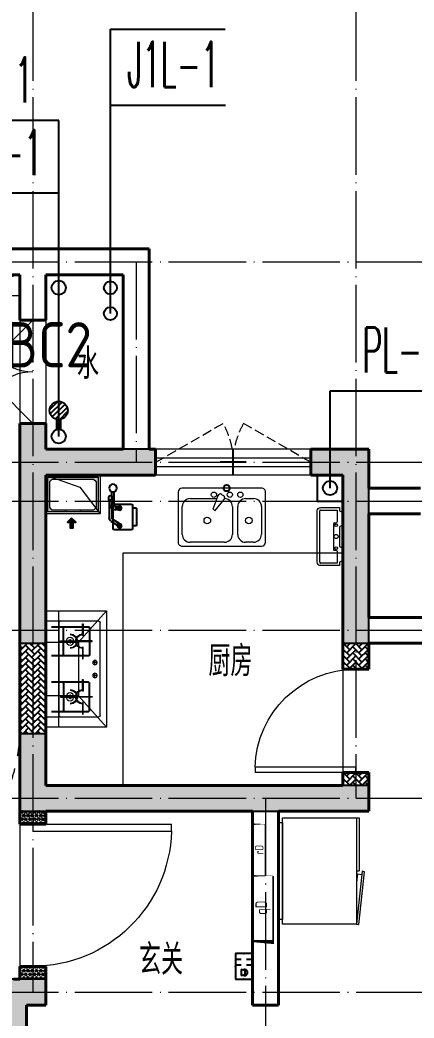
# Model space of a CAD drawing. Extents: x 27938 to 650306, y -92720 to 1524912.
# Drawn here: x 287117 to 290167, y 447732 to 455454 of the extents above; entities that cross this region are included whole.
import ezdxf
from ezdxf.enums import TextEntityAlignment as Align

# ---------------------------------------------------------------- set-up
doc = ezdxf.new("R2010")
doc.units = 0
doc.header["$LTSCALE"] = 1000
doc.header["$MEASUREMENT"] = 0
doc.linetypes.add('DASH', pattern=[0.35, 0.25, -0.1])
doc.linetypes.add('DOTE', pattern=[2.4200000000000004, 2, -0.2, 0.02, -0.2])
for name, color, linetype in [('AH-FURNITURE', 1, 'Continuous'), ('COLUMN', 9, 'Continuous'), ('DIM_不分区消火栓', 3, 'Continuous'), ('DIM_管井排水', 3, 'Continuous'), ('DIM_给水', 3, 'Continuous'), ('DIM_餐饮排水', 3, 'Continuous'), ('EQUIP-安防', 3, 'Continuous'), ('EQUIP_地漏', 7, 'Continuous'), ('EQUIP_污水', 7, 'Continuous'), ('IP-bath&kitchen-JOHNSON', 4, 'Continuous'), ('PIPE-管井排水', 210, 'GF'), ('PUB_TEXT', 4, 'Continuous'), ('TEXT_灭火器', 7, 'Continuous'), ('VPIPE-不分区消火栓', 1, 'X'), ('VPIPE-管井排水', 210, 'GF'), ('VPIPE-给水', 3, 'TG_J'), ('VPIPE-给水中', 72, 'J2'), ('VPIPE-餐饮排水', 41, 'P'), ('保温', 6, 'Continuous'), ('建筑-排气道', 9, 'Continuous'), ('机电标识类', 1, 'Continuous')]:
    doc.layers.add(name, color=color, linetype=linetype)
for name, color, linetype, lineweight in [('DOTE', 19, 'DOTE', 9), ('EQUIP-消防', 3, 'Continuous', 20), ('EQUIP_消火栓', 242, 'Continuous', 18), ('LVTRY', 1, 'Continuous', 13), ('PUB_HATCH', 8, 'Continuous', 9), ('STAIR', 2, 'Continuous', 18), ('WALL', 9, 'Continuous', 40), ('WINDOW', 8, 'Continuous', 15), ('平面-空调室内机', 176, 'Continuous', 9), ('平面-空调预留孔', 173, 'Continuous', 15), ('空调', 76, 'Continuous', 13), ('立面-洞口示意', 152, 'Continuous', 13)]:
    doc.layers.add(name, color=color, linetype=linetype, lineweight=lineweight)
doc.styles.add('_TEL_DIM', font='SIMPLEX', dxfattribs={"width": 0.8, "height": 3.5, "bigfont": 'HZTXT'})
doc.styles.add('_TWT_SERIAL', font='simplex.shx', dxfattribs={"width": 0.6, "oblique": 10, "height": 3, "bigfont": 'aadri.shx'})
doc.styles.add('DIM_FONT', font='SIMPLEX.shx', dxfattribs={"width": 0.56})
doc.styles.get("Standard").update_dxf_attribs({"font": 'gbenor.shx', "bigfont": 'gbcbig.shx'})
doc.styles.add('TG_LINETYPE', font='SIMPLEX', dxfattribs={"width": 0.8, "height": 3, "bigfont": 'HZTXT'})
doc.styles.add('房间名称', font='TSSDENG', dxfattribs={"width": 0.8, "bigfont": 'HZTXT'})
doc.linetypes.add('GF', pattern='A,3,-0.2,["GF",Standard,S=0.25,R=0,X=-0.1,Y=-0.115],-0.35', length=3.55)
doc.linetypes.add('J2', pattern='A,3,-0.2,["J2",Standard,S=0.25,R=0,X=-0.1,Y=-0.115],-0.35', length=3.55)
doc.linetypes.add('P', pattern='A,3,-0.2,["P",Standard,S=0.25,R=0,X=-0.1,Y=-0.115],-0.2', length=3.4)
doc.linetypes.add('TG_J', pattern='A,2,-0.22,["J",TG_LINETYPE,S=0.1,R=0,X=-0.18,Y=-0.15],0', length=2.22)
doc.linetypes.add('X', pattern='A,3,-0.2,["X",Standard,S=0.25,R=0,X=-0.1,Y=-0.115],-0.25', length=3.45)

# ---------------------------------------------------------------- blocks, each defined once
blk = doc.blocks.new('rtyg7uyhg')
at = {"layer": 'LVTRY', "color": 0}
for p, q in [((194234.6213208837, 45488.79502889935), (193620.9849572473, 45488.79513816872)), ((193590.3031336021, 45458.1133254503), (193590.3030643982, 45069.47696181395)), ((193682.3485790417, 45406.97694542356), (193887.8216881326, 45406.97690883528)), ((193896.3984467548, 45429.87059594441), (193857.5823896687, 45326.26016876537)), ((193925.7802168131, 45440.40881343969), (193940.0533153456, 45432.16822680717)), ((194111.8940335871, 45406.97686893496), (194173.2576699507, 45406.97685800815)), ((194265.3030643982, 45069.47684161765), (194265.3031336021, 45458.113205254)), ((193620.9848935069, 45130.84059271414), (193620.9849317512, 45345.61331998683)), ((193857.5823896687, 45326.26016876537), (193875.2965560293, 45316.03289288385)), ((193875.2965560293, 45316.03289288385), (193945.6178257855, 45401.45376218002)), ((194009.6212953876, 45345.61325078298), (194009.6212571432, 45130.84052351015)), ((194050.5303480524, 45130.84051622554), (194050.5303862967, 45345.61324349836)), ((194234.6212953876, 45345.61321071758), (194234.6212571432, 45130.84048344476)), ((193620.9848771165, 45038.79513816872), (194234.621240753, 45038.79502889935)), ((193948.2576098526, 45069.47689807355), (193682.3485189436, 45069.47694542356)), ((194173.2576098526, 45069.47685800816), (194111.893973489, 45069.47686893508))]:
    blk.add_line(p, q, dxfattribs=at)
for centre, radius in [((193866.4394935961, 45437.65873082454), 20.45454545454545), ((193989.1667663234, 45437.6587089707), 20.45454545454545), ((194070.9849481416, 45437.65869440146), 20.45454545454545), ((193815.3030944472, 45238.22692174855), 25.56818181818182), ((194137.4621853563, 45238.2268643822), 25.56818181818182)]:
    blk.add_circle(centre, radius, dxfattribs=at)
for centre, radius, start, end in [((193620.9849517839, 45458.11331998683), 30.68181818181818, 89.99998979807194, 179.9999897972382), ((194234.6213154203, 45458.11321071746), 30.68181818181818, 359.9999897972382, 89.99998979807194), ((193682.3485681149, 45345.61330905991), 61.36363636363636, 89.99998979807194, 179.9999897972382), ((193915.5529409315, 45422.69466753349), 20.45454545454545, 59.99998980057491, 159.4623117970261), ((193929.8260394641, 45414.45408090108), 20.45454545454545, 320.5376677968172, 59.99998980057491), ((193948.2576590239, 45345.6132617099), 61.36363636363636, 359.9999897972382, 89.99998979807194), ((194111.8940226603, 45345.61323257144), 61.36363636363636, 89.99998979807194, 179.9999897972382), ((194173.2576590239, 45345.6132216445), 61.36363636363636, 359.9999897972382, 89.99998979807194), ((193682.3485298705, 45130.84058178721), 61.36363636363636, 179.9999897972382, 269.9999897980719), ((193948.2576207797, 45130.8405344372), 61.36363636363636, 269.9999897980719, 359.9999897972382), ((194111.893984416, 45130.84050529861), 61.36363636363636, 179.9999897972382, 269.9999897980719), ((194173.2576207797, 45130.84049437181), 61.36363636363636, 269.9999897980719, 359.9999897972382), ((193620.9848825799, 45069.47695635049), 30.68181818181818, 179.9999897972382, 269.9999897980719), ((194234.6212462163, 45069.47684708112), 30.68181818181818, 269.9999897980719, 359.9999897972382)]:
    blk.add_arc(centre, radius, start, end, dxfattribs=at)
at = {"layer": 'LVTRY', "color": 0, "style": 'DIM_FONT', "width": 0.8, "flags": 9}
for tag in ['XSIZE', 'YSIZE']:
    blk.add_attdef(tag, (193927.8031388824, 45487.7665121054), '', height=0.5, rotation=89.99998979807198, dxfattribs=at)
blk = doc.blocks.new('A-Kitchen-7')
at = {"layer": 'LVTRY', "color": 0}
for p, q in [((-518.6581278588565, 779.725278688129), (-7.244008776673581, 834.3051076843403)), ((-515, 756.005706589378), (-518.6581278588565, 779.725278688129)), ((-3.585880917788018, 810.5855355854728), (-515, 756.005706589378)), ((-29.12075551546877, 766.9560861630598), (-35.20590834700852, 806.4126680237241)), ((-7.244008776673581, 834.3051076843403), (-3.585880917788018, 810.5855355854728)), ((515, 780), (-5.820766091346741e-11, 780)), ((0, 756.005706589378), (-5.820766091346741e-11, 780)), ((515, 756.005706589378), (515, 780)), ((515, 756.005706589378), (-515, 756.005706589378)), ((-515, 756.005706589378), (-515, 40)), ((-485.6368437646597, 760.5342107040924), (-484.9384396369278, 756.005706589378)), ((-29.12075551543967, 766.9560861630598), (-112.0975807690556, 756.005706589378)), ((515, 40), (515, 756.005706589378)), ((-515, 40), (515, 40))]:
    blk.add_line(p, q, dxfattribs=at)
blk.add_lwpolyline([(-468.9430810984049, 40), (-468.9430810984049, 0), (468.9430810984049, 0), (468.9430810984632, 40)], close=True, dxfattribs=at)
blk = doc.blocks.new('A$C60D053AF')
at = {"layer": 'AH-FURNITURE', "color": 0}
for p, q in [((192.50000075961, -70.99998518347275), (327.5735938884318, -70.99998518347275)), ((232.5000007597264, -89.99999966996256), (128.2842720070621, -89.99999966996256)), ((232.5000007597264, -109.9999996698461), (128.2842720075278, -109.9999996699626)), ((192.50000075961, -90.99998518347275), (327.5735938884318, -90.99998518347275)), ((245.0000007597264, -129.4999851834727), (245.0000007597264, -122.4999996698461)), ((265.0000007597264, -129.4999851834727), (265.0000007597264, -122.4999996698461)), ((341.7157295121578, -96.85784955974668), (370.0190303710988, -143.1611504186876)), ((355.8578651358839, -82.71571393602062), (384.1611659948248, -129.0190147949615)), ((255.0000007597264, -280.9999851834727), (255.0000007597264, -250.9999851834727)), ((255.0000007597264, -280.9999851834727), (393.0000007597264, -280.9999851834727)), ((393.0000007597264, -280.9999851834727), (393.0000007597264, -250.9999851834727))]:
    blk.add_line(p, q, dxfattribs=at)
for points in [[(170.00000075961, -67.99998518347275, 1), (170.00000075961, -93.99998518358916), (192.50000075961, -93.99998518347275), (192.50000075961, -67.99998518347275)], [(234.0000007597264, -250.9999851834727), (414.0000007597264, -250.9999851834727, 0.4142135623730951), (424.0000007597264, -240.9999851834727), (424.0000007597264, -110.9999851834727, 0.4142135623730951), (414.0000007597264, -100.9999851834727), (234.0000007597264, -100.9999851834727, 0.4142135623730951), (224.0000007597264, -110.9999851834727), (224.0000007597264, -240.9999851834727, 0.4142135623730951)], [(268.0000007597264, -122.4999996698461), (268.0000007597264, -106.9999996698461, 0.4142135623724265), (248.0000007597264, -86.99999966984615), (232.5000007597264, -86.99999966984615), (232.50000075961, -112.9999996698461), (242.0000007597264, -112.9999996698461), (242.0000007597264, -122.4999996698461)], [(242.0000007597264, -151.9999851834727, 1), (268.0000007597264, -151.9999851834727), (268.0000007597264, -129.4999851834727), (242.0000007597264, -129.4999851834727)], [(383.8076126043452, -161.1923733388539, 1), (402.192388915224, -142.8075970279751), (386.2824863384012, -126.8976944513852), (367.8977100276388, -145.282470762264)]]:
    blk.add_lwpolyline(points, format="xyb", close=True, dxfattribs=at)
for centre, radius in [((100.0000007598428, -99.99999967066105), 30), ((255.0000007597264, -151.9999851834727), 15), ((255.0000007597264, -151.9999851834727), 10), ((393.0000007597264, -151.9999851834727), 15), ((393.0000007597264, -151.9999851834727), 10)]:
    blk.add_circle(centre, radius, dxfattribs=at)
for radius in [40, 20]:
    blk.add_arc((327.5735938884318, -110.9999851834727), radius, 45, 90, dxfattribs=at)
blk = doc.blocks.new('FRSDFDGDGDRGDR')
at = {"layer": '平面-空调预留孔', "color": 0}
for p, q in [((699612.3179923807, 775043.9561356568), (699612.3179923807, 775441.1561356868)), ((699618.9179923869, 775447.756135683), (699746.3179923192, 775447.756135683)), ((699746.3179923192, 775447.756135683), (699746.3179923192, 775355.3561357355)), ((699719.9179922946, 775342.156135743), (699719.9179922946, 775142.9561356006)), ((699726.5179923008, 775348.7561357393), (699739.7179923131, 775348.7561357393)), ((699726.5179923008, 775136.3561356043), (699739.7179923131, 775136.3561356043)), ((699746.3179923192, 775129.7561356081), (699746.3179923192, 775037.3561356605)), ((699746.3179923192, 775037.3561356605), (699618.9179923869, 775037.3561356605))]:
    blk.add_line(p, q, dxfattribs=at)
blk.add_lwpolyline([(699766.1179923377, 775166.7161355871), (699792.5179923623, 775153.5161355946), (699792.5179923623, 775057.1561356493), (699766.1179923377, 775043.9561356568), (699766.1179923377, 775017.5561356718), (699618.9179923869, 775017.5561356718, -0.4142135623730951), (699592.5179923623, 775043.9561356568), (699592.5179923623, 775441.1561356868, -0.4142135623730951), (699618.9179923869, 775467.5561356718), (699766.1179923377, 775467.5561356718), (699766.1179923377, 775441.1561356868), (699792.5179923623, 775427.9561356943), (699792.5179923623, 775331.596135749), (699766.1179923377, 775318.3961357565)], format="xyb", close=True, dxfattribs=at)
for centre, radius in [((699739.7179923131, 775331.596135749), 10.55999999400228), ((699739.7179923131, 775243.1561357992), 15.83999999100342), ((699739.7179923131, 775153.5161355946), 10.55999999400228)]:
    blk.add_circle(centre, radius, dxfattribs=at)
for centre, radius, start, end in [((699618.917992382, 775441.1561356819), 6.600000001199078, 89.99999995997936, 179.9999999533093), ((699726.5179922959, 775342.1561357381), 6.600000001199078, 89.99999995997936, 179.9999999533093), ((699739.717992318, 775355.3561357405), 6.600000001206354, 269.9999999599793, 359.9999999533093), ((699726.5179922959, 775142.9561356056), 6.600000001199078, 180.0000000400206, 270.0000000533608), ((699739.717992318, 775129.7561356032), 6.600000001206354, 4.002063966804346e-08, 90.00000005336085), ((699618.917992382, 775043.9561356618), 6.600000001199078, 180.0000000400206, 270.0000000533608)]:
    blk.add_arc(centre, radius, start, end, dxfattribs=at)
blk = doc.blocks.new('*U41')
h = blk.add_hatch(color=0)
h.set_gradient(color1=(0, 0, 255), rotation=180, tint=1)
h.paths.add_polyline_path([(3.524958103184869e-15, -2.819966482547906e-15), (-6.350000000000009, -6.349999999999992), (-6.350000000000001, -2.159000000000014), (-15, -2.158999999999999), (-14.99999999999999, 2.159000000000044), (-6.349999999999993, 2.159000000000029), (-6.349999999999985, 6.350000000000009)])
at = {"color": 0, "linetype": 'Continuous'}
blk.add_lwpolyline([(3.524958103184869e-15, -2.819966482547906e-15), (-6.350000000000009, -6.349999999999992), (-6.350000000000001, -2.159000000000014), (-15, -2.158999999999999), (-14.99999999999999, 2.159000000000044), (-6.349999999999993, 2.159000000000029), (-6.349999999999985, 6.350000000000009)], close=True, dxfattribs=at)
blk = doc.blocks.new('sgrsefv')
at = {"layer": 'PUB_HATCH'}
blk.add_hatch(color=0, dxfattribs=at).paths.add_polyline_path([(1112933.294422049, 840916.328306399), (1112933.294422049, 840646.328306399), (1113073.294422049, 840646.328306399), (1113073.294422049, 840661.328306399), (1112968.294422049, 840661.328306399), (1112948.294422049, 840681.328306399), (1112948.294422049, 840881.328306399), (1112968.294422049, 840901.328306399), (1113288.294422049, 840901.328306399), (1113308.294422049, 840881.328306399), (1113308.294422049, 840681.328306399), (1113288.294422049, 840661.328306399), (1113183.294422049, 840661.328306399), (1113183.294422049, 840646.328306399), (1113323.294422049, 840646.328306399), (1113323.294422049, 840916.328306399)])
at = {"layer": 'LVTRY', "color": 0}
for p, q in [((1113073.294422049, 840661.328306399), (1113073.294422049, 840646.328306399)), ((1113183.294422049, 840661.328306399), (1113183.294422049, 840646.328306399))]:
    blk.add_line(p, q, dxfattribs=at)
for points in [[(1112918.294422049, 840931.328306399), (1113338.294422049, 840931.328306399), (1113338.294422049, 840631.328306399), (1112918.294422049, 840631.328306399)], [(1112933.294422049, 840916.328306399), (1113323.294422049, 840916.328306399), (1113323.294422049, 840646.328306399), (1112933.294422049, 840646.328306399)], [(1113288.294422049, 840661.328306399), (1112968.294422049, 840661.328306399), (1112948.294422049, 840681.328306399), (1112948.294422049, 840881.328306399), (1112968.294422049, 840901.328306399), (1113288.294422049, 840901.328306399), (1113308.294422049, 840881.328306399), (1113308.294422049, 840681.328306399), (1113288.294422049, 840661.328306399)]]:
    blk.add_lwpolyline(points, close=True, dxfattribs=at)
at = {"layer": '立面-洞口示意', "color": 0}
blk.add_lwpolyline([(1112918.294422049, 840931.328306399), (1113181.846359163, 840837.3789231421), (1113338.294422049, 840631.328306399)], dxfattribs=at)
at = {"layer": '建筑-排气道', "color": 8, "xscale": -5, "yscale": 5, "zscale": 5, "rotation": 270}
blk.add_blockref('*U41', (1113118.391369574, 840599.0160356248), dxfattribs=at)
blk = doc.blocks.new('GDGDGDRGDG')
at = {"layer": 'IP-bath&kitchen-JOHNSON', "color": 0}
blk.add_lwpolyline([(500282.4698888286, 526348.4609182415), (500282.4698888226, 526148.460918165), (500082.4698888143, 526148.460918165)], dxfattribs=at)
at = {"layer": 'LVTRY', "color": 0}
for p, q in [((502128.2005002745, 525055.5051710735), (501912.2603992091, 525298.4609044121)), ((502382.4698858317, 525298.4609044121), (501912.2603992091, 525298.4609044121)), ((501912.2603992091, 525298.4609044121), (501912.2603992091, 524398.4609044121)), ((502282.4698858315, 524398.4609044121), (502282.4698858315, 525298.4609044121)), ((501962.4698858317, 524488.4609044121), (501962.4698858317, 525208.4609044121)), ((501972.4698858317, 525218.4609044121), (502372.4698858317, 525218.4609044122)), ((502042.4698858317, 525168.4609044122), (502042.4698858317, 524958.4609044122)), ((502047.4698858317, 525168.4609044122), (502047.4698858317, 524958.4609044122)), ((502337.4698858317, 525178.4609044123), (502052.4698858317, 525178.4609044122)), ((502337.4698858317, 525173.4609044123), (502052.4698858317, 525173.4609044122)), ((502092.7198858312, 525198.4609044123), (502092.7198858312, 525108.4609044122)), ((502097.2198858312, 525198.4609044123), (502092.7198858312, 525198.4609044123)), ((502097.2198858312, 525108.4609044122), (502097.2198858312, 525198.4609044123)), ((502242.4698858315, 524958.4609044122), (502242.4698858315, 525168.4609044123)), ((502247.4698858315, 524958.4609044122), (502247.4698858315, 525168.4609044123)), ((502282.4698858315, 525208.4609044122), (502282.4698858312, 524488.4609044121)), ((502092.7198858312, 525108.4609044122), (502097.2198858312, 525108.4609044122)), ((502022.4698858319, 525065.7109044124), (502149.9698858319, 525065.7109044124)), ((502022.4698858319, 525061.2109044124), (502022.4698858319, 525065.7109044124)), ((502149.9698858319, 525061.2109044124), (502022.4698858319, 525061.2109044124)), ((502092.7198858312, 524928.4609044121), (502092.7198858312, 525018.4609044122)), ((502092.7198858312, 525018.4609044122), (502097.2198858312, 525018.4609044122)), ((502097.2198858312, 525018.4609044122), (502097.2198858312, 524928.4609044121)), ((502382.4698858317, 525055.5051710735), (502128.2005002745, 525055.5051710735)), ((502128.2005002745, 525055.5051710735), (502128.2005002745, 524640.4066281962)), ((502267.4698858312, 525065.7109044124), (502139.9698858312, 525065.7109044124)), ((502139.9698858312, 525065.7109044124), (502139.9698858312, 525061.2109044124)), ((502139.9698858312, 525061.2109044124), (502267.4698858312, 525061.2109044124)), ((502149.9698858319, 525065.7109044124), (502149.9698858319, 525061.2109044124)), ((502267.4698858312, 525061.2109044124), (502267.4698858312, 525065.7109044124)), ((502282.4698858315, 524640.4066281962), (502282.4698858315, 525055.5051710735)), ((502002.4698858317, 524879.064100799), (502002.4698858317, 524917.8577080265)), ((502052.4698858317, 524953.4609044122), (502337.4698858317, 524953.4609044122)), ((502052.4698858317, 524948.4609044122), (502337.4698858317, 524948.4609044122)), ((502097.2198858312, 524928.4609044121), (502092.7198858312, 524928.4609044121)), ((501983.0730822186, 524898.4609044121), (502021.8666894461, 524898.4609044121)), ((501983.0730822186, 524798.4609044121), (502021.8666894461, 524798.4609044121)), ((502002.4698858317, 524779.064100799), (502002.4698858317, 524817.8577080265)), ((502092.7198858312, 524768.4609044121), (502092.7198858312, 524678.4609044121)), ((502097.2198858312, 524768.4609044121), (502092.7198858312, 524768.4609044121)), ((502097.2198858312, 524678.4609044121), (502097.2198858312, 524768.4609044121)), ((502042.4698858317, 524528.4609044121), (502042.4698858317, 524738.4609044121)), ((502047.4698858317, 524528.4609044121), (502047.4698858317, 524738.4609044121)), ((502052.4698858317, 524748.4609044121), (502337.4698858317, 524748.4609044121)), ((502052.4698858317, 524743.4609044121), (502337.4698858317, 524743.4609044121)), ((502242.4698858315, 524738.4609044121), (502242.4698858315, 524528.460904412)), ((502247.4698858315, 524738.4609044121), (502247.4698858315, 524528.460904412)), ((501912.2603992091, 524398.4609044121), (502128.2005002745, 524640.4066281962)), ((502149.9698858319, 524635.7109044119), (502022.4698858319, 524635.7109044119)), ((502022.4698858319, 524635.7109044119), (502022.4698858319, 524631.2109044119)), ((502022.4698858319, 524631.2109044119), (502149.9698858319, 524631.2109044119)), ((502092.7198858312, 524678.4609044121), (502097.2198858312, 524678.4609044121)), ((502128.2005002745, 524640.4066281962), (502382.4698858317, 524640.4066281962)), ((502139.9698858312, 524631.2109044119), (502139.9698858312, 524635.7109044119)), ((502139.9698858312, 524635.7109044119), (502267.4698858312, 524635.7109044119)), ((502267.4698858312, 524631.2109044119), (502139.9698858312, 524631.2109044119)), ((502149.9698858319, 524631.2109044119), (502149.9698858319, 524635.7109044119)), ((502267.4698858312, 524635.7109044119), (502267.4698858312, 524631.2109044119)), ((502092.7198858312, 524498.4609044121), (502092.7198858312, 524588.4609044121)), ((502092.7198858312, 524588.4609044121), (502097.2198858312, 524588.4609044121)), ((502097.2198858312, 524588.4609044121), (502097.2198858312, 524498.4609044121)), ((502372.4698858315, 524478.4609044121), (501972.4698858317, 524478.4609044121)), ((502337.4698858317, 524523.460904412), (502052.4698858317, 524523.4609044121)), ((502337.4698858317, 524518.460904412), (502052.4698858317, 524518.4609044121)), ((502097.2198858312, 524498.4609044121), (502092.7198858312, 524498.4609044121)), ((501912.2603992091, 524398.4609044121), (502382.4698858317, 524398.4609044121))]:
    blk.add_line(p, q, dxfattribs=at)
blk.add_lwpolyline([(501782.4698858307, 523948.4609176648), (501782.4698858315, 525748.4608911595), (500082.3728921729, 525748.4610990545)], dxfattribs=at)
for centre, radius in [((502194.9698858317, 525063.4609044122), 29.7), ((502194.9698858317, 525063.4609044122), 11.7), ((502002.4698858317, 524898.4609044121), 16.99680361435897), ((502002.4698858317, 524798.4609044121), 16.99680361435897), ((502194.9698858317, 524633.4609044121), 29.7), ((502194.9698858317, 524633.4609044121), 11.7)]:
    blk.add_circle(centre, radius, dxfattribs=at)
for centre, radius, start, end in [((501972.4698858317, 525208.4609044121), 10, 90, 180), ((502052.4698858317, 525168.4609044122), 10, 90, 180), ((502052.4698858317, 525168.4609044122), 5, 90, 180), ((502237.4698858315, 525168.4609044123), 10, 0, 90), ((502237.4698858315, 525168.4609044123), 5, 0, 90), ((502272.4698858315, 525208.4609044122), 10, 0, 90), ((502094.9698858315, 525063.4609044122), 56.7, 2.274239183980156, 87.72576081582116), ((502094.9698858315, 525063.4609044122), 52.2, 2.470411041434378, 87.52958895834998), ((502194.9698858317, 525063.4609044122), 56.7, 92.27423918417882, 177.7257608160198), ((502194.9698858317, 525063.4609044122), 52.2, 92.47041104165004, 177.5295889585656), ((502094.9698858315, 525063.4609044122), 56.7, 272.2742391841789, 357.7257608160198), ((502094.9698858315, 525063.4609044122), 52.2, 272.47041104165, 357.5295889585657), ((502194.9698858317, 525063.4609044122), 56.7, 182.2742391839801, 267.7257608158212), ((502194.9698858317, 525063.4609044122), 52.2, 182.4704110414343, 267.52958895835), ((502052.4698858317, 524958.4609044122), 10, 180, 270), ((502052.4698858317, 524958.4609044122), 5, 180, 270), ((502237.4698858315, 524958.4609044122), 5, 270, 0), ((502237.4698858315, 524958.4609044122), 10, 270, 0), ((502052.4698858317, 524738.4609044121), 10, 90, 180), ((502052.4698858317, 524738.4609044121), 5, 90, 180), ((502094.9698858315, 524633.4609044121), 56.7, 2.274239183980156, 87.72576081582116), ((502094.9698858315, 524633.4609044121), 52.2, 2.470411041434378, 87.52958895834998), ((502194.9698858317, 524633.4609044121), 56.7, 92.27423918417882, 177.7257608160198), ((502194.9698858317, 524633.4609044121), 52.2, 92.47041104165004, 177.5295889585656), ((502237.4698858315, 524738.4609044121), 10, 0, 90), ((502237.4698858315, 524738.4609044121), 5, 0, 90), ((502094.9698858315, 524633.4609044121), 56.7, 272.2742391841789, 357.7257608160198), ((502094.9698858315, 524633.4609044121), 52.2, 272.47041104165, 357.5295889585657), ((502194.9698858317, 524633.4609044121), 56.7, 182.2742391839801, 267.7257608158212), ((502194.9698858317, 524633.4609044121), 52.2, 182.4704110414343, 267.52958895835), ((502052.4698858317, 524528.4609044121), 10, 180, 270), ((502052.4698858317, 524528.4609044121), 5, 180, 270), ((502237.4698858315, 524528.460904412), 5, 270, 0), ((502237.4698858315, 524528.460904412), 10, 270, 0), ((501972.4698858317, 524488.4609044121), 10, 180, 270), ((502272.4698858312, 524488.4609044121), 10, 270, 0)]:
    blk.add_arc(centre, radius, start, end, dxfattribs=at)
at = {"color": 8, "xscale": -1}
for name, p in [('sgrsefv', (1615300.764307892, -314582.8679974646)), ('rtyg7uyhg', (694947.7729906696, 480759.6658345199)), ('FRSDFDGDGDRGDR', (1199874.987881154, -249369.0952173925))]:
    blk.add_blockref(name, p, dxfattribs=at)
at = {"color": 8, "rotation": 270}
blk.add_blockref('A$C60D053AF', (501962.4698858433, 526348.4603089065), dxfattribs=at)
at = {"layer": 'LVTRY', "color": 8, "extrusion": (0, 0, -1), "xscale": -0.7999999999883585, "yscale": 0.7999999999883585, "zscale": -0.7999999999883585, "rotation": 270}
blk.add_blockref('A-Kitchen-7', (-500582.4698887609, 523286.4609181132), dxfattribs=at)
blk = doc.blocks.new('FGDGDRGSDGDG')
at = {"layer": 'DOTE', "linetype": 'DOTE', "ltscale": 0.3}
for p, q in [((505282.4698867749, 529998.4609255956), (505282.4698867745, 522348.4609178717)), ((507782.4698887568, 529998.4609255956), (507782.4698887565, 523848.4609176684)), ((488182.4698887547, 527998.4609255956), (546982.4698887588, 527998.4609255956)), ((506082.4698867662, 527998.4609255956), (506082.4698867661, 526448.4609255957)), ((488182.4698887547, 526448.4609255956), (546982.4698887588, 526448.4609255956)), ((488182.4698887547, 526148.4609255956), (546982.4698887588, 526148.4609255956)), ((488182.4698887547, 525148.4609178718), (546982.4698887588, 525148.4609178716)), ((488182.4698887547, 523848.4609176682), (546982.4698887588, 523848.4609176688)), ((507082.4698887558, 523848.4609176682), (507082.4698887556, 513948.4609178714)), ((488182.4698887547, 522348.4609178717), (546982.4698887588, 522348.4609178717))]:
    blk.add_line(p, q, dxfattribs=at)
blk = doc.blocks.new('gdfgdgdgr')
at = {"layer": 'PUB_HATCH'}
for points in [[(493327.4844093618, 530413.8533123683), (493327.4844093619, 530613.8533123472), (492477.4843905412, 530613.8533124247), (492477.4843909444, 530813.854846489), (492277.4843912885, 530813.854846489), (492277.4843915366, 529113.8025283008), (492477.4843912121, 529113.8025283007), (492477.4843912247, 530413.8533124247)], [(494527.4844093371, 530413.8544436865), (494777.5807615126, 530413.853921341), (494777.5821121555, 529113.8539213064), (494977.5821310586, 529113.8539213064), (494977.5807615126, 530613.853921341), (494527.4844093371, 530613.8544436865)], [(492277.5807611606, 527813.8539175214), (494977.5784848941, 527813.8539224755), (494977.5784848941, 528013.8539224754), (492477.5807611606, 528013.8539175214), (492477.5807611956, 528413.8545834351), (492277.5807611639, 528413.8545834351)], [(492127.5825683302, 526513.8533125934), (492127.5825693873, 524413.8572179268), (491927.5825695195, 524413.8572179268), (491927.5825695195, 524213.8572179268), (492327.5825695195, 524213.8572179268), (492327.5825683302, 526313.8533125934), (492477.5825691028, 526313.8530673019), (492477.5825691028, 526513.8530673019)]]:
    blk.add_hatch(color=256, dxfattribs=at).paths.add_polyline_path(points)
at = {"layer": 'COLUMN', "color": 8}
for p, q in [((492477.4843909444, 530813.854846489), (492277.4843912885, 530813.854846489)), ((492277.4843912885, 530813.854846489), (492277.4843915366, 529113.8025283008)), ((492477.4843905412, 530613.8533124247), (492477.4843909444, 530813.854846489)), ((493327.4844093619, 530613.8533123472), (492477.4843905412, 530613.8533124247)), ((493327.4844093618, 530413.8533123683), (493327.4844093619, 530613.8533123472)), ((494977.5807615126, 530613.853921341), (494527.4844093371, 530613.8544436865)), ((494527.4844093371, 530613.8544436865), (494527.4844093371, 530413.8544436865)), ((494977.5821310586, 529113.8539213064), (494977.5807615126, 530613.853921341)), ((492477.4843912121, 529113.8025283007), (492477.4843912247, 530413.8533124247)), ((492477.4843912247, 530413.8533124247), (493327.4844093618, 530413.8533123683)), ((494527.4844093371, 530413.8544436865), (494777.5807615126, 530413.853921341)), ((494777.5807615126, 530413.853921341), (494777.5821121555, 529113.8539213064)), ((492277.4843915366, 529113.8025283008), (492477.4843912121, 529113.8025283007)), ((494777.5821121555, 529113.8539213064), (494977.5821310586, 529113.8539213064)), ((492477.5807611956, 528413.8545834351), (492277.5807611639, 528413.8545834351)), ((492277.5807611639, 528413.8545834351), (492277.5807611606, 527813.8539175214)), ((492477.5807611606, 528013.8539175214), (492477.5807611956, 528413.8545834351)), ((494977.5784848941, 528013.8539224754), (492477.5807611606, 528013.8539175214)), ((494977.5784848941, 527813.8539224755), (494977.5784848941, 528013.8539224754)), ((492277.5807611606, 527813.8539175214), (494977.5784848941, 527813.8539224755)), ((492477.5825691028, 526513.8530673019), (492127.5825683302, 526513.8533125934)), ((492477.5825691028, 526313.8530673019), (492477.5825691028, 526513.8530673019)), ((492327.5825695195, 524213.8572179268), (492327.5825683302, 526313.8533125934)), ((492327.5825683302, 526313.8533125934), (492477.5825691028, 526313.8530673019))]:
    blk.add_line(p, q, dxfattribs=at)
blk = doc.blocks.new('dongkong')
at = {"color": 0}
blk.add_wipeout([(-603756.0415179721, 210770.96306340612), (-603756.0415180603, 210570.80961624245), (-603836.0415181214, 210570.80961593534), (-603836.0415181519, 210770.96306307407)], dxfattribs=at)
at = {"layer": '机电标识类', "color": 0, "linetype": 'DASH', "ltscale": 400}
for p, q in [((-603796.0415180789, 210770.9630630909), (-603796.0415180789, 210570.8096162414)), ((-603896.0415180789, 210670.6929921169), (-603696.0415180789, 210670.6929921169))]:
    blk.add_line(p, q, dxfattribs=at)
at = {"layer": '空调', "color": 0, "linetype": 'DASH', "const_width": 2}
blk.add_lwpolyline([(-603756.0415180789, 210770.9630630909), (-603756.0415180789, 210570.8096162414), (-603836.0415180789, 210570.8096162414), (-603836.0415180789, 210770.9630630909)], close=True, dxfattribs=at)
blk = doc.blocks.new('A$C263B1184')
at = {"layer": '保温', "linetype": 'ByBlock', "ltscale": 10}
h = blk.add_hatch(dxfattribs=at)
h.set_pattern_fill('AR-HBONE', color=251, scale=55)
h.set_pattern_definition([(45, (-503782.4698887531, -516048.4609178798), (0, 47.41575231924514), [100.584, -33.528]), (135, (-503758.7620287531, -516024.7530578797), (3.05311331771918e-15, 47.41575231924513), [100.584, -33.528])])
h.paths.add_polyline_path([(1399.901053234527, 8299.999897828966), (1399.901094640838, 8999.999290105829), (1599.901078331633, 8999.999486750748), (1599.901036925323, 8300.00009447377)])
h = blk.add_hatch(dxfattribs=at)
h.set_pattern_fill('AR-HBONE', color=251, scale=55)
h.set_pattern_definition([(45, (-1012960.392521861, -342660.6615692861), (0, 47.41575231924514), [100.584, -33.528]), (135, (-1012936.684661862, -342636.9537092861), (3.05311331771918e-15, 47.41575231924513), [100.584, -33.528])])
h.paths.add_polyline_path([(3899.998795157124, 8799.99990214809), (3899.998836563434, 8999.999899138289), (4099.99882025423, 9000.000095783209), (4099.998778847919, 8800.000098792894)])
h = blk.add_hatch(dxfattribs=at)
h.set_pattern_fill('AR-HBONE', color=251, scale=55)
h.set_pattern_definition([(45, (-1012960.294779111, -343660.6615687997), (0, 47.41575231924514), [100.584, -33.528]), (135, (-1012936.586919111, -343636.9537087997), (3.05311331771918e-15, 47.41575231924513), [100.584, -33.528])])
h.paths.add_polyline_path([(3899.901048344851, 7899.999902584299), (3899.901093813416, 7999.999899624672), (4099.901077504212, 8000.000096269592), (4099.901032035646, 7900.000099229219)])
at = {"layer": '保温', "linetype": 'Continuous', "ltscale": 10}
h = blk.add_hatch(dxfattribs=at)
h.set_pattern_fill('HEX', color=251, scale=10, angle=90, style=0)
h.set_pattern_definition([(90, (-503782.4698853028, -517398.4603122922), (-16.49778, 1.010197673501861e-15), [9.525, -19.05]), (210, (-503782.4698853028, -517398.4603122922), (8.248889999999996, -14.28749658604684), [9.525, -19.05]), (150, (-503782.4698853028, -517388.9353122922), (-8.248890000000003, -14.28749658604684), [9.525, -19.05])])
h.paths.add_polyline_path([(1399.901050500281, 7599.999898202543), (1399.901091190521, 7699.999895693327), (1599.901074881316, 7700.000092338363), (1599.901034191076, 7600.000094847346)])
h = blk.add_hatch(dxfattribs=at)
h.set_pattern_fill('HEX', color=251, scale=10, angle=90, style=0)
h.set_pattern_definition([(90, (-503782.4698840767, -518598.460312426), (-16.49778, 1.010197673501861e-15), [9.525, -19.05]), (210, (-503782.4698840767, -518598.460312426), (8.248889999999996, -14.28749658604684), [9.525, -19.05]), (150, (-503782.4698840767, -518588.935312426), (-8.248890000000003, -14.28749658604684), [9.525, -19.05])])
h.paths.add_polyline_path([(1400.000006176066, 6399.999117761559), (1399.901089964493, 6499.999895559682), (1599.901073655288, 6500.000092204486), (1599.999989866861, 6399.999314406363)])
blk = doc.blocks.new('$equip$00002628')
at = {"color": 0, "linetype": 'Continuous'}
for p, q in [((-0.624999999998181, 0.4150000000045111), (0.625000000001819, 0.4150000000045111)), ((-0.624999999998181, -0.4150000000045111), (-0.624999999998181, 0.4150000000045111)), ((-0.4717313354612998, 0.009603462141967611), (-0.4090194958534994, 0.009603462141967611)), ((-0.4457289298279647, -0.1375965378647379), (-0.3945289298262651, 0.05760346212991863)), ((-0.3945289298262651, 0.05760346212991863), (-0.3945289298262651, 0.05760346212991863)), ((-0.3945289298262651, 0.05760346212991863), (-0.2057289298081741, 0.05760346212991863)), ((-0.2057289298081741, 0.05760346212991863), (-0.1545289298064745, -0.1375965378647379)), ((-0.1912383637663879, 0.009603462141967611), (-0.1285265242022433, 0.009603462141967611)), ((0.07074779736467462, 0.1292446097322681), (0.07074779736467462, 0.4150000000045111)), ((0.3500291924156045, 0.1292446097322681), (0.3500291924156045, 0.4150000000045111)), ((0.625000000001819, 0.4150000000045111), (0.625000000001819, -0.4150000000045111)), ((0.625000000001819, -0.4150000000045111), (-0.624999999998181, -0.4150000000045111)), ((-0.1545289298064745, -0.1375965378647379), (-0.4457289298279647, -0.1375965378647379)), ((0.07074779736467462, -0.4150000000045111), (0.07074779736467462, -0.1292446097468201)), ((0.3500291924156045, -0.4150000000045111), (0.3500291924156045, -0.1292446097468201))]:
    blk.add_line(p, q, dxfattribs=at)
at = {"color": 0, "const_width": 0.05}
blk.add_lwpolyline([(-0.624999999998181, 0.4150000000045111), (0.625000000001819, 0.4150000000045111), (0.625000000001819, -0.4150000000045111), (-0.624999999998181, -0.4150000000045111), (-0.624999999998181, 0.4150000000045111), (0.625000000001819, 0.4150000000045111)], dxfattribs=at)
at = {"color": 0, "linetype": 'Continuous'}
blk.add_arc((-0.3001289298244956, -0.01143547351603047), 0.1728873113639825, 6.989740462788838, 173.0102595372112, dxfattribs=at)
at = {"color": 0}
for p in [(-0.624999999998181, 0), (1.818989403545856e-12, 0.4150000000045111), (1.818989403545856e-12, -0.4150000000045111), (0.625000000001819, -3.637978807091713e-12)]:
    blk.add_point(p, dxfattribs=at)
at = {"color": 0, "style": '_TEL_DIM', "flags": 1}
blk.add_attdef('A', text='', height=2.5e-05, dxfattribs=at).set_placement((1.818989403545856e-12, 0), align=Align.MIDDLE_CENTER)
blk = doc.blocks.new('GDGRDGDRGDFD')
at = {"layer": 'EQUIP-消防', "color": 0, "const_width": 12.82051282052028}
blk.add_lwpolyline([(136866.5605577994, 335507.811971089), (136366.5605577994, 335507.8119710906), (136366.5605577991, 335347.8119710904), (136866.5605577991, 335347.8119710888)], close=True, dxfattribs=at)
at = {"layer": 'PUB_TEXT', "color": 0, "style": '房间名称', "width": 0.8}
blk.add_text('qD', height=90, dxfattribs=at).set_placement((136565.0499633249, 335395.5346836653))
blk = doc.blocks.new('FSFSFSFSEG')
at = {"layer": 'EQUIP-消防', "color": 0, "const_width": 12.82051282052028}
blk.add_lwpolyline([(136866.5605577994, 335152.5449090759), (136466.5605577994, 335152.5449090774), (136466.5605577991, 335052.5449090772), (136866.5605577991, 335052.5449090757)], close=True, dxfattribs=at)
at = {"layer": 'PUB_TEXT', "color": 0, "style": '房间名称', "width": 0.8}
blk.add_text('rD', height=64.8, dxfattribs=at).set_placement((136633.7425204425, 335069.0046025831))
blk = doc.blocks.new('HFHFHTFCD')
at = {"color": 8, "rotation": 90}
for name, p in [('FSFSFSFSEG', (624069.1236115464, 235157.1646164441)), ('GDGRDGDRGDFD', (624424.390673558, 234757.164616444))]:
    blk.add_blockref(name, p, dxfattribs=at)
at = {"layer": 'EQUIP-安防', "color": 8, "xscale": -160, "yscale": 160, "zscale": 160, "rotation": 270}
blk.add_blockref('$equip$00002628', (288850.1776680119, 370923.7251742432), dxfattribs=at)
blk = doc.blocks.new('$DorLib2D$00000116')
at = {"color": 0}
for p, q in [((-0.4999999999999929, 7.105427357601002e-15), (-0.146446609406766, 0.353553390593234)), ((0.5000000000000071, 7.105427357601002e-15), (0.1464466094067731, 0.353553390593234))]:
    blk.add_line(p, q, dxfattribs=at)
for centre, radius, start, end in [((-0.4999999999984652, 4.831690603168681e-13), 0.4999999999984674, 0, 45), ((0.4999999999977511, 9.059419880941277e-13), 0.4999999999976598, 135, 180)]:
    blk.add_arc(centre, radius, start, end, dxfattribs=at)
blk = doc.blocks.new('$WINLIB2D$00000001')
at = {"color": 0}
for points in [[(-0.4999999999999964, 0.5000000000000142), (-0.4999999999999964, -0.4999999999999858)], [(-0.4999999999999964, 0.5000000000000142), (0.5000000000000036, 0.5000000000000142)], [(0.5000000000000036, -0.4999999999999858), (0.5000000000000036, 0.5000000000000142)], [(0.5000000000000036, 0.1666666666666714), (-0.4999999999999964, 0.1666666666666714)], [(0.5000000000000036, -0.1666666666666572), (-0.4999999999999964, -0.1666666666666572)], [(-0.4999999999999964, -0.4999999999999858), (0.5000000000000036, -0.4999999999999858)]]:
    blk.add_lwpolyline(points, dxfattribs=at)
blk = doc.blocks.new('$DorLib2D$00000001')
for p, q in [((0.45, 0.9750000000000001), (0.5000000000000002, 0.9750000000000001)), ((0.45, 0), (0.45, 0.9750000000000001)), ((0.5, 0), (0.5, 0.9750000000000001)), ((0.5, 0), (0.45, 0))]:
    blk.add_line(p, q)
at = {"lineweight": 13}
blk.add_arc((0.475, 0), 0.975, 91.4692835813538, 180, dxfattribs=at)
blk = doc.blocks.new('$TwtSys$00000147')
blk.add_circle((0, 0, 1e-08), 25)
blk = doc.blocks.new('$TwtSys$00000141')
for p, q in [((-141.2940945534228, 11.5081675418387), (-15.12463543624108, 137.6776266590259)), ((-141.2940945534228, 11.5081675418387), (-15.12463543624108, 137.6776266590259)), ((-130.8287533366456, -52.58172021128667), (52.58172021128667, 130.8287533366511)), ((-130.8287533366456, -52.58172021128667), (52.58172021128667, 130.8287533366511)), ((-99.70205614729821, -99.70205614730912), (99.70205614729821, 99.70205614729821)), ((-99.70205614729821, -99.70205614730367), (99.70205614729821, 99.70205614729821)), ((-48.53417053355224, -130.5918998453235), (131.3741195312687, 49.31639021949741)), ((-48.53417053355224, -130.5918998453235), (131.3741195312687, 49.31639021950286)), ((17.14666153208782, -138.38927842878), (138.3892210518698, -17.146718909009)), ((17.14666153208782, -138.38927842878), (138.3892210518698, -17.146718909009))]:
    blk.add_line(p, q)
blk.add_circle((0, 0), 141)
blk.add_circle((0, 0), 141)
blk = doc.blocks.new('$TwtSys$00000434')
at = {"color": 7}
for p, q in [((-0.5, 0.5), (-0.5, -0.5)), ((-0.5, -0.5), (0.5, 0.5)), ((0.5, 0.5), (-0.5, 0.5)), ((0.5, -0.5), (0.5, 0.5)), ((-0.5, -0.5), (0.5, -0.5))]:
    blk.add_line(p, q, dxfattribs=at)
blk.add_solid([(0.5, -0.5), (0.5, 0.5), (-0.5, -0.5)], dxfattribs=at)

msp = doc.modelspace()

# ---------------------------------------------------------------- linework, layer by layer
at = {"layer": 'DIM_不分区消火栓'}
for p, q in [((287416.5787024349, 454675.1827806291), (286552.0578658709, 454675.1827806291)), ((287416.5787024349, 453382.0865641534), (287416.5787024349, 454675.1827806291))]:
    msp.add_line(p, q, dxfattribs=at)
at = {"layer": 'DIM_管井排水'}
for p, q in [((287416.5787024349, 454112.8976580264), (286486.534614763, 454112.8976580264)), ((287416.675077355, 452232.0859530383), (287416.5787024349, 454112.8976580264))]:
    msp.add_line(p, q, dxfattribs=at)
at = {"layer": 'DIM_给水'}
for p, q in [((287816.5787047344, 453382.0865641534), (287816.5787047344, 455383.6851400981)), ((287816.5787047344, 455383.6851400981), (288705.1321764163, 455383.6851400981)), ((287816.5787047344, 453182.0865641534), (287816.5787047344, 454795.0377450097)), ((287816.5787047344, 454795.0377450097), (288706.2438044478, 454795.0377450097))]:
    msp.add_line(p, q, dxfattribs=at)
at = {"layer": 'DIM_餐饮排水'}
for p, q in [((289516.5175154582, 451832.0865620819), (289516.5175154583, 452585.1511789545)), ((289516.5175154583, 452585.1511789545), (290504.2991208752, 452585.1511789545))]:
    msp.add_line(p, q, dxfattribs=at)
at = {"layer": 'PIPE-管井排水', "const_width": 45}
msp.add_lwpolyline([(287416.6497948768, 452361.5468886761), (287416.6643363831, 452287.0859519895)], dxfattribs=at)
at = {"layer": 'STAIR', "color": 8, "linetype": 'DASH'}
msp.add_lwpolyline([(284516.578702273, 449972.0920371565, 0.4142135623699036), (285766.578702273, 448722.0920371701), (285866.578702285, 448722.0920371701, 0.4142135623699035), (287116.578702285, 449972.0920371565)], format="xyb", dxfattribs=at)
at = {"layer": 'VPIPE-不分区消火栓'}
msp.add_circle((287416.5787024349, 453382.0865641534), 55, dxfattribs=at)
at = {"layer": 'VPIPE-管井排水'}
msp.add_circle((287416.675077355, 452232.0859530383), 55, dxfattribs=at)
at = {"layer": 'VPIPE-给水'}
msp.add_circle((287816.5787047344, 453182.0865641534), 50, dxfattribs=at)
at = {"layer": 'VPIPE-给水中'}
msp.add_circle((287816.5787047344, 453382.0865641534), 50, dxfattribs=at)
at = {"layer": 'VPIPE-餐饮排水'}
msp.add_circle((289516.5175154582, 451832.0865620819), 55, dxfattribs=at)
at = {"layer": 'WALL', "color": 8}
for p, q in [((287216.5787024704, 453682.0865620361), (286316.5787024689, 453682.0865620368)), ((288116.5787047325, 453682.0865641697), (287216.5787049356, 453682.0865641581)), ((288116.5787047325, 453682.0865641697), (288116.5787047325, 452132.0865620906)), ((286316.5787024688, 453482.0865620359), (287116.578702439, 453482.0865620368)), ((287116.578702439, 453482.0865620368), (287116.5787023174, 453132.0874872594)), ((287316.5787023096, 453132.0874871892), (287316.5787024352, 453482.0865641571)), ((287916.5787047344, 453482.0865641571), (287316.5787024352, 453482.0865641571)), ((287916.5787047344, 453482.0865641571), (287916.5787047344, 452132.0865620732)), ((287116.5787023174, 453132.0874872594), (287316.5787023096, 453132.0874871892)), ((287316.5787020292, 452332.0874871702), (287116.5787020351, 452332.0874872403)), ((287116.5787020351, 452332.0874872403), (287116.5787019272, 452032.086562118)), ((287316.5787019621, 452132.0865620732), (287316.5787020292, 452332.0874871702)), ((287316.5787019621, 452132.0865620732), (287916.5787047344, 452132.0865620732)), ((288166.5787234879, 452132.0865620898), (288116.5787047325, 452132.0865620906)), ((288166.5787234879, 451932.0865620839), (288166.5787234879, 452132.0865620898)), ((289816.5787024434, 452132.0865620905), (289366.5787235069, 452132.0865620898)), ((289366.5787235069, 452132.0865620898), (289366.5787235069, 451932.0865620853)), ((289816.5787024434, 452132.0865620905), (289816.5787024434, 451832.0865620925)), ((287116.5787019272, 452032.086562118), (287116.5787010159, 449432.0865619149)), ((287316.578701894, 451932.0865620851), (288016.5787047326, 451932.0865620829)), ((287316.578701894, 451932.0865620851), (287316.5787010528, 449532.0865618743)), ((288016.5787047326, 451932.0865620829), (288166.5787234879, 451932.0865620839)), ((289366.5787235069, 451932.0865620853), (289616.5787024943, 451932.0865620848)), ((289616.5787024943, 451932.0865620848), (289616.5787024723, 451732.0865620829)), ((289816.5787024434, 451832.0865620925), (290216.5787024825, 451832.0865620829)), ((289616.5787024723, 451732.0865620829), (289616.5787024723, 450732.0865620829)), ((289816.5787024689, 451632.086562066), (289816.5787024689, 450832.0865620804)), ((289816.5787024689, 451632.086562066), (290216.5787024825, 451632.0865620829)), ((290416.5787024879, 450832.0865620779), (289816.5787024689, 450832.0865620804)), ((289616.5787024723, 450732.0865620829), (289616.5787024829, 450432.0865625573)), ((289816.5787024791, 450632.0865620804), (290416.578702488, 450632.0865620797)), ((289816.5787024773, 450432.0865625572), (289816.5787024791, 450632.0865620804)), ((289616.5787024829, 450432.0865625573), (289816.5787024773, 450432.0865625572)), ((289816.5787024773, 449632.0865625573), (289616.5787024848, 449632.0865625573)), ((289616.5787024848, 449632.0865625573), (289616.5787024752, 449532.0865618856)), ((289816.5787024791, 449332.0865618869), (289816.5787024773, 449632.0865625573)), ((287316.5787010528, 449532.0865618743), (289016.5787024676, 449532.0865618799)), ((289016.5787024676, 449532.0865618799), (289616.5787024752, 449532.0865618856)), ((287116.5787010159, 449432.0865619149), (287116.5787009397, 449232.0865586285)), ((287316.5787009864, 449332.0865618738), (288916.5787024667, 449332.0865618738)), ((287316.5787009443, 449232.0865585584), (287316.5787009864, 449332.0865618738)), ((288916.5787024667, 449332.0865618738), (288916.5787024676, 447832.0865614697)), ((289116.5787024637, 449332.0865618869), (289116.5787024676, 447832.0865614697)), ((289116.5787024637, 449332.0865618869), (289816.5787024791, 449332.0865618869)), ((287116.5787009397, 449232.0865586285), (287316.5787009443, 449232.0865585584)), ((287316.5787005587, 448132.0865585775), (287116.5787005532, 448132.0865586476)), ((287116.5787005532, 448132.0865586476), (287116.578700524, 448032.086562074)), ((287316.5787004606, 447832.0865620786), (287316.5787005587, 448132.0865585775)), ((287066.5787024704, 448032.0865620361), (287116.578700524, 448032.086562074)), ((287166.5787024713, 447832.0865620786), (287166.5787024713, 446532.0865620801)), ((287166.5787024713, 447832.0865620786), (287316.5787004606, 447832.0865620786)), ((289116.5787024676, 447832.0865614697), (288916.5787024676, 447832.0865614697))]:
    msp.add_line(p, q, dxfattribs=at)
at = {"layer": 'WINDOW'}
for p, q in [((287116.5787023127, 453132.0874872486), (287116.5787020323, 452332.0874872486)), ((287316.5787023127, 453132.0874871786), (287316.5787020323, 452332.0874871786)), ((289616.5787024723, 450432.0865625499), (289616.5787024723, 449632.0865625499)), ((287116.5787009458, 449232.0865586388), (287116.5787005603, 448132.0865586388))]:
    msp.add_line(p, q, dxfattribs=at)
at = {"layer": 'WINDOW', "color": 8, "linetype": 'DASH', "ltscale": 0.3}
for points in [[(288168.4319483784, 452032.0865620543), (288688.0473800786, 452332.08675622, -0.1316523369510079), (288768.4319483288, 452032.0870844077)], [(289366.5787234454, 452032.0865620543), (288846.9632917451, 452332.08675622, 0.1316523369510079), (288766.578723495, 452032.0870844077)]]:
    msp.add_lwpolyline(points, format="xyb", dxfattribs=at)

# ---------------------------------------------------------------- block references
msp.add_blockref('FGDGDRGSDGDG', (-218065.8911862843, -74416.37435578852))
at = {"color": 8}
for name, p in [('gdfgdgdgr', (-205160.8093131861, -78481.76735938643)), ('A$C263B1184', (285716.5787024679, 441632.0865620901)), ('HFHFHTFCD', (0, 77208.36173827358))]:
    msp.add_blockref(name, p, dxfattribs=at)
at = {"color": 8, "xscale": -1}
msp.add_blockref('GDGDGDRGDG', (789699.0485912269, -74416.37435578852), dxfattribs=at)
at = {"layer": 'EQUIP_地漏', "xscale": 0.5, "yscale": 0.5, "zscale": 0.5}
msp.add_blockref('$TwtSys$00000141', (287416.6360269038, 452432.0468873317), dxfattribs=at)
at = {"layer": 'EQUIP_污水', "rotation": 359.9999999999942}
msp.add_blockref('$TwtSys$00000147', (288716.5175154582, 451832.086562082), dxfattribs=at)
at = {"layer": 'EQUIP_消火栓', "xscale": 700, "yscale": 160, "zscale": 700, "rotation": 180}
msp.add_blockref('$TwtSys$00000434', (286766.5787024338, 453402.0865619963), dxfattribs=at)
at = {"layer": 'WINDOW'}
for name, p, xscale, yscale, zscale, rotation in [('$DorLib2D$00000116', (287216.5787021725, 452732.0874872136), -800, -800, -800, 269.9999999799187), ('$DorLib2D$00000001', (289716.5787024723, 450032.0865625499), 800, -800, 800, 270), ('$DorLib2D$00000001', (287216.578700753, 448682.0865586037), -1100, 1100, -1100, 269.9999999799185)]:
    msp.add_blockref(name, p, dxfattribs=dict(at, xscale=xscale, yscale=yscale, zscale=zscale, rotation=rotation))

# ---------------------------------------------------------------- texts
at = {"layer": 'DIM_不分区消火栓', "color": 7, "style": '_TWT_SERIAL', "width": 0.48}
msp.add_text('XL-1', height=350, dxfattribs=at).set_placement((286622.0578658709, 454815.1827806291))
at = {"layer": 'DIM_管井排水', "color": 7, "style": '_TWT_SERIAL', "width": 0.48}
msp.add_text('GFL-1', height=350, dxfattribs=at).set_placement((286556.534614763, 454252.8976580264))
at = {"layer": 'DIM_给水', "color": 7, "style": '_TWT_SERIAL', "width": 0.48}
msp.add_text('J1L-1', height=350, dxfattribs=at).set_placement((287948.4069272235, 454935.0377450097))
at = {"layer": 'DIM_餐饮排水', "color": 7, "style": '_TWT_SERIAL', "width": 0.48}
msp.add_text('PL-2', height=350, dxfattribs=at).set_placement((289768.3398096745, 452725.1511789545))
at = {"layer": 'PUB_TEXT', "color": 8}
for s, p in [('水', (287557.6243695601, 452676.8494917764)), ('厨房', (288575.3905659287, 450375.8537141597)), ('玄关', (288038.1662462626, 448066.7326407215))]:
    msp.add_text(s, height=236.3120567375886, dxfattribs=at).set_placement(p)
at = {"layer": 'TEXT_灭火器'}
msp.add_text('MF/ABC2', height=350, dxfattribs=at).set_placement((286014.0700902291, 452765.916739553))

# ---------------------------------------------------------------- next in the draw order: block references
at = {"layer": '平面-空调室内机', "color": 8, "ltscale": 0.3, "rotation": 180}
msp.add_blockref('dongkong', (-315029.4627964221, 662702.8961781717), dxfattribs=at)

# ---------------------------------------------------------------- next in the draw order: block references
at = {"layer": 'WINDOW', "xscale": -1200, "yscale": -200, "zscale": -1200}
msp.add_blockref('$WINLIB2D$00000001', (288766.5787234958, 452032.0865620829), dxfattribs=at)

doc.saveas('drawing.dxf')
